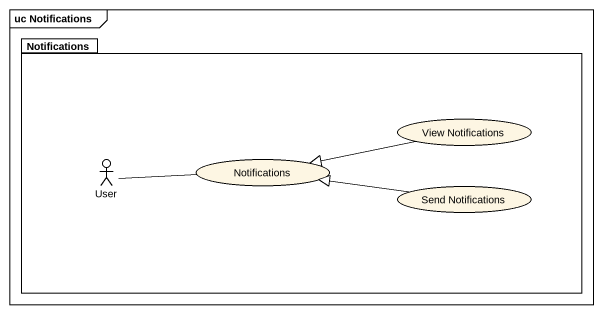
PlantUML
@startuml
mainframe uc Notifications
package Notifications {
  usecase "View Notifications" as View_Notifications
  actor User
  usecase "Notifications" as Notifications_2
  usecase "Send Notifications" as Send_Notifications
}
View_Notifications -left-|> Notifications_2
User -right- Notifications_2
Send_Notifications -left-|> Notifications_2
@enduml
